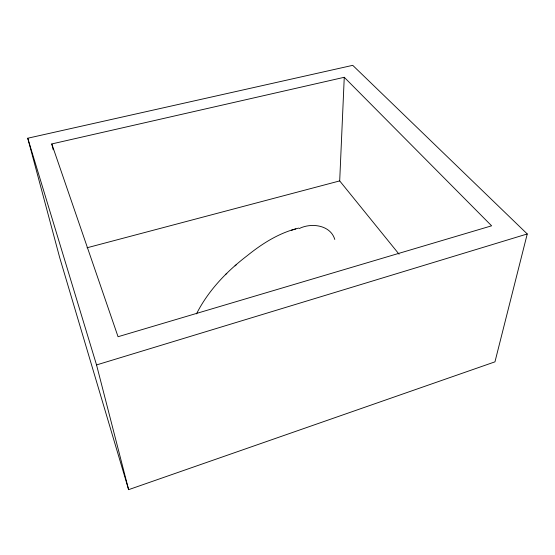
<?xml version="1.0" encoding="UTF-8"?>
<svg xmlns="http://www.w3.org/2000/svg" width="555" height="555" viewBox="0 0 555 555"><rect width="100%" height="100%" fill="white"/><g stroke="black" fill="none" stroke-linecap="round" stroke-linejoin="round"><path stroke-width="0.83" d="M399.066 254.197L339.695 180.909L344.26 77.291L51.788 143.939L53.218 149.801M527.25 233.96L494.956 361.846L128.621 489.663L59.704 257.645L27.75 138.223L352.73 65.337L527.25 233.96L96.542 364.933L128.621 489.663M196.477 313.887C208.285 290.549 226.613 271.437 247.259 255.654C262.494 243.361 279.498 232.642 298.743 228.091M235.056 265.873L236.527 264.534M225.351 274.697L226.808 273.372M299.318 228.528C311.286 222.513 330.509 224.948 334.783 239.448M291.41 230.263L295.85 228.951M87.038 247.78L339.695 180.909M344.26 77.291L491.612 225.816L118.055 336.725L51.788 143.939M27.75 138.223L96.542 364.933"/></g></svg>
